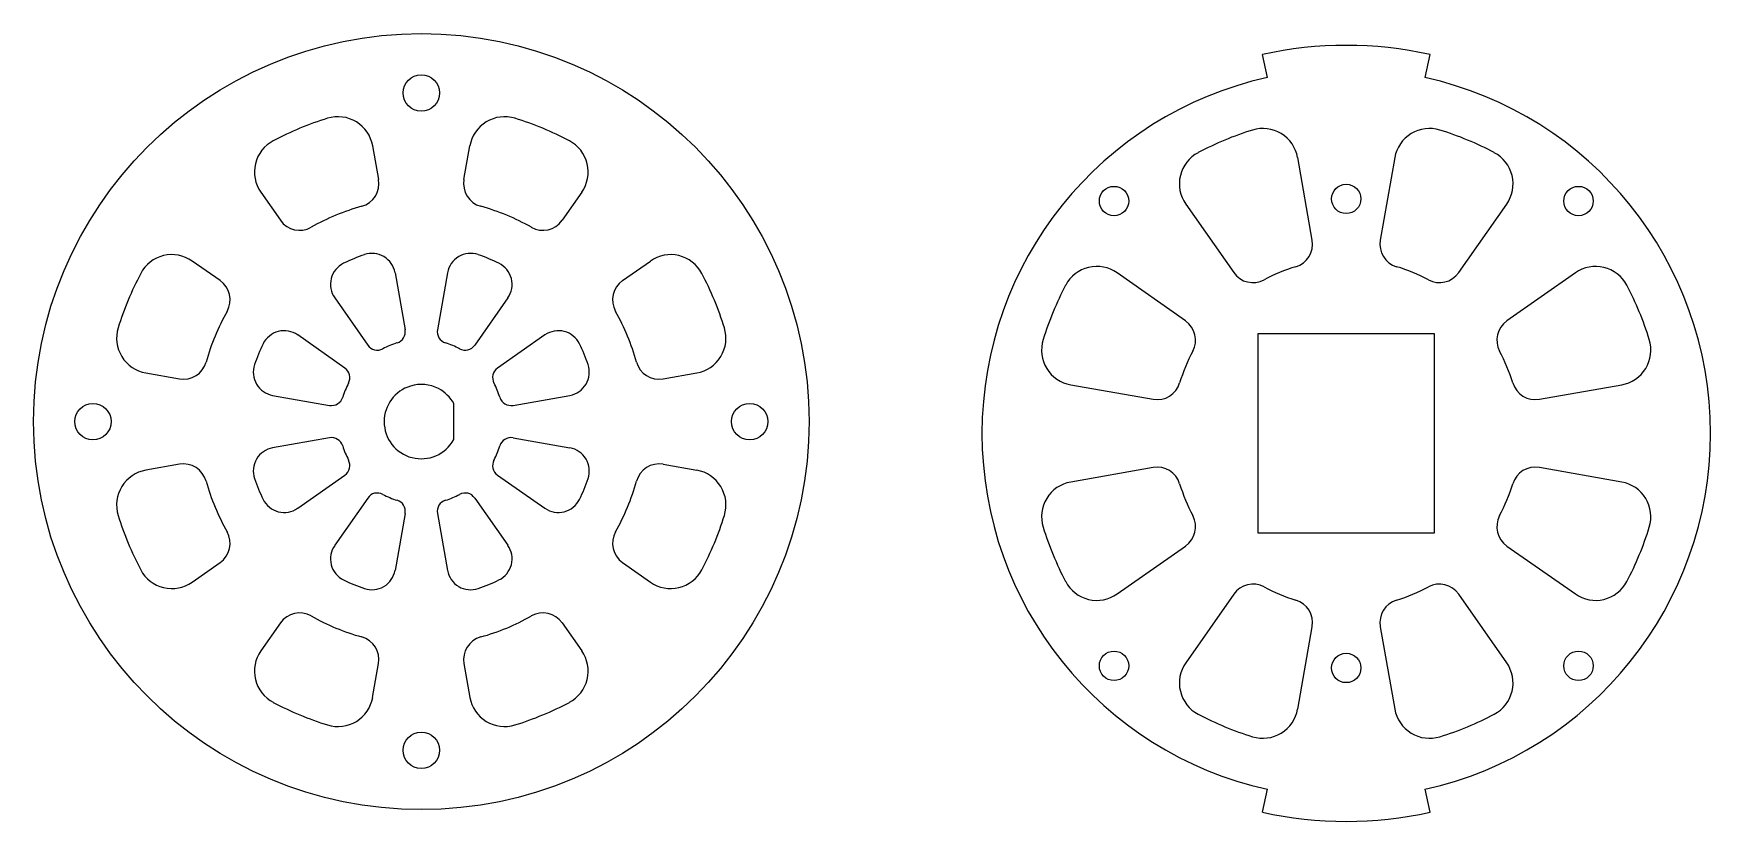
# Model space of a CAD drawing. Header units: millimetres. Extents: x 37 to 179, y 116 to 184.
import ezdxf

# ---------------------------------------------------------------- set-up
doc = ezdxf.new("R2010")
doc.units = ezdxf.units.MM
doc.layers.add('obrys', color=2, linetype='Continuous')

msp = doc.modelspace()

# ---------------------------------------------------------------- linework, layer by layer
at = {"layer": 'obrys'}
for p, q in [((141.66, 179.76), (141.23, 181.72)), ((155.49, 181.72), (155.06, 179.76)), ((65.5, 173.95), (66.01, 171.09)), ((73.27, 171.09), (73.77, 173.95)), ((145.46, 165.94), (144.23, 172.95)), ((152.5, 172.95), (151.26, 165.94)), ((55.98, 170.01), (57.65, 167.63)), ((83.3, 170.01), (81.63, 167.63)), ((134.7, 169), (138.79, 163.17)), ((157.94, 163.17), (162.02, 169)), ((52.51, 162.49), (50.13, 164.16)), ((86.76, 162.49), (89.14, 164.16)), ((67.41, 163.15), (68.26, 158.32)), ((71.87, 163.15), (71.02, 158.32)), ((134.69, 159.07), (128.86, 163.15)), ((167.87, 163.15), (162.04, 159.07)), ((62.27, 161.03), (65.09, 157)), ((77.01, 161.03), (74.19, 157)), ((63.14, 155.06), (59.12, 157.87)), ((80.16, 157.87), (76.14, 155.06)), ((46.19, 154.64), (49.05, 154.13)), ((90.23, 154.13), (93.09, 154.64)), ((56.99, 152.73), (61.82, 151.88)), ((77.46, 151.88), (82.29, 152.73)), ((124.91, 153.63), (131.92, 152.4)), ((164.8, 152.4), (171.81, 153.63)), ((72.41, 151.73), (72.41, 152.03)), ((72.41, 149.67), (72.41, 151.73)), ((61.82, 149.12), (56.99, 148.27)), ((72.41, 148.97), (72.41, 149.67)), ((77.46, 149.12), (82.29, 148.27)), ((49.05, 146.87), (46.19, 146.37)), ((59.12, 143.14), (63.14, 145.95)), ((76.14, 145.95), (80.16, 143.14)), ((90.23, 146.87), (93.09, 146.37)), ((131.92, 146.6), (124.91, 145.36)), ((171.81, 145.36), (164.8, 146.6)), ((65.09, 144), (62.27, 139.98)), ((74.19, 144), (77.01, 139.98)), ((68.26, 142.69), (67.41, 137.85)), ((71.02, 142.69), (71.87, 137.85)), ((128.86, 135.84), (134.69, 139.92)), ((162.04, 139.92), (167.87, 135.84)), ((50.13, 136.85), (52.51, 138.51)), ((86.76, 138.51), (89.14, 136.85)), ((138.79, 135.82), (134.7, 129.99)), ((162.02, 129.99), (157.94, 135.82)), ((57.65, 133.38), (55.98, 131)), ((81.63, 133.38), (83.3, 131)), ((144.23, 126.05), (145.46, 133.06)), ((151.26, 133.06), (152.5, 126.05)), ((65.5, 127.05), (66.01, 129.92)), ((73.27, 129.92), (73.77, 127.05)), ((141.23, 117.28), (141.66, 119.23)), ((155.06, 119.23), (155.49, 117.28))]:
    msp.add_line(p, q, dxfattribs=at)
msp.add_lwpolyline([(140.86, 158), (155.86, 158), (155.86, 141), (140.86, 141), (140.86, 158)], dxfattribs=at)
for centre, radius in [((69.64, 150.5), 33), ((69.64, 178.45), 1.55), ((128.6, 169.26), 1.25), ((148.36, 169.44), 1.25), ((168.13, 169.26), 1.25), ((41.69, 150.5), 1.55), ((97.59, 150.5), 1.55), ((128.6, 129.73), 1.25), ((148.36, 129.55), 1.25), ((168.13, 129.73), 1.25), ((69.64, 122.55), 1.55)]:
    msp.add_circle(centre, radius, dxfattribs=at)
for centre, radius, start, end in [((148.36, 149.5), 33, 77.5164, 102.4836), ((148.36, 149.5), 31, 102.4836, 257.5164), ((148.36, 149.5), 31, 282.4836, 77.5164), ((69.64, 150.5), 27, 107.1808, 117.8192), ((62.55, 173.43), 3, 10, 107.1808), ((76.73, 173.43), 3, 72.8192, 170), ((69.64, 150.5), 27, 62.1808, 72.8192), ((58.44, 171.73), 3, 117.8192, 215), ((80.84, 171.73), 3, 325, 62.1808), ((148.36, 149.5), 27, 107.1808, 117.8192), ((141.27, 172.43), 3, 10, 107.1808), ((155.45, 172.43), 3, 72.8192, 170), ((148.36, 149.5), 27, 62.1808, 72.8192), ((137.16, 170.72), 3, 117.8192, 215), ((159.56, 170.72), 3, 325, 62.1808), ((64.04, 170.74), 2, 285.465, 10), ((75.24, 170.74), 2, 170, 254.535), ((69.64, 150.5), 19, 105.465, 119.535), ((69.64, 150.5), 19, 60.465, 74.535), ((59.29, 168.77), 2, 215, 299.535), ((79.99, 168.77), 2, 240.465, 325), ((143.49, 165.59), 2, 286.8323, 10), ((153.23, 165.59), 2, 170, 253.1677), ((48.41, 161.7), 3, 55, 152.1808), ((69.64, 150.5), 15, 108.8499, 116.1501), ((65.44, 162.81), 2, 10, 108.8499), ((73.84, 162.81), 2, 71.1501, 170), ((69.64, 150.5), 15, 63.8499, 71.1501), ((90.86, 161.7), 3, 27.8192, 125), ((69.64, 150.5), 27, 152.1808, 162.8192), ((63.91, 162.17), 2, 116.1501, 215), ((75.37, 162.17), 2, 325, 63.8499), ((69.64, 150.5), 27, 17.1808, 27.8192), ((127.14, 160.7), 3, 55, 152.1808), ((140.43, 164.32), 2, 215, 298.1677), ((148.36, 149.5), 14.81, 106.8323, 118.1677), ((148.36, 149.5), 14.81, 61.8323, 73.1677), ((156.3, 164.32), 2, 241.8323, 325), ((169.59, 160.7), 3, 27.8192, 125), ((51.37, 160.86), 2, 330.465, 55), ((87.91, 160.86), 2, 125, 209.535), ((148.36, 149.5), 27, 152.1808, 162.8192), ((148.36, 149.5), 27, 17.1808, 27.8192), ((69.64, 150.5), 19, 150.465, 164.535), ((69.64, 150.5), 19, 15.465, 29.535), ((46.71, 157.59), 3, 162.8192, 260), ((92.57, 157.59), 3, 280, 17.1808), ((133.54, 157.43), 2, 331.8323, 55), ((163.18, 157.43), 2, 125, 208.1677), ((69.64, 150.5), 15, 153.8499, 161.1501), ((57.97, 156.23), 2, 55, 153.8499), ((65.9, 157.58), 1, 215, 297.8192), ((69.64, 150.5), 7, 107.1808, 117.8192), ((67.28, 158.15), 1, 287.1808, 10), ((72, 158.15), 1, 170, 252.8192), ((69.64, 150.5), 7, 62.1808, 72.8192), ((73.37, 157.58), 1, 242.1808, 325), ((81.31, 156.23), 2, 26.1501, 125), ((69.64, 150.5), 15, 18.8499, 26.1501), ((125.43, 156.59), 3, 162.8192, 260), ((171.29, 156.59), 3, 280, 17.1808), ((49.4, 156.1), 2, 260, 344.535), ((89.88, 156.1), 2, 195.465, 280), ((148.36, 149.5), 14.81, 151.8323, 163.1677), ((148.36, 149.5), 14.81, 16.8323, 28.1677), ((57.34, 154.7), 2, 161.1501, 260), ((62.56, 154.24), 1, 332.1808, 55), ((76.71, 154.24), 1, 125, 207.8192), ((81.94, 154.7), 2, 280, 18.8499), ((69.64, 150.5), 7, 152.1808, 162.8192), ((69.64, 150.5), 3.16, 106.8202, 180), ((69.64, 150.5), 3.16, 62.5722, 106.8202), ((69.64, 150.5), 3.16, 28.9385, 62.5722), ((69.64, 150.5), 7, 17.1808, 27.8192), ((132.27, 154.37), 2, 260, 343.1677), ((164.45, 154.37), 2, 196.8323, 280), ((62, 152.87), 1, 260, 342.8192), ((77.28, 152.87), 1, 197.1808, 280), ((69.64, 150.5), 3.16, 180, 331.0615), ((62, 148.14), 1, 17.1808, 100), ((69.64, 150.5), 7, 197.1808, 207.8192), ((69.64, 150.5), 7, 332.1808, 342.8192), ((77.28, 148.14), 1, 80, 162.8192), ((57.34, 146.3), 2, 100, 198.8499), ((62.56, 146.77), 1, 305, 27.8192), ((76.71, 146.77), 1, 152.1808, 235), ((81.94, 146.3), 2, 341.1501, 80), ((46.71, 143.41), 3, 100, 197.1808), ((49.4, 144.9), 2, 15.465, 100), ((69.64, 150.5), 15, 198.8499, 206.1501), ((69.64, 150.5), 15, 333.8499, 341.1501), ((89.88, 144.9), 2, 80, 164.535), ((92.57, 143.41), 3, 342.8192, 80), ((132.27, 144.63), 2, 16.8323, 100), ((164.45, 144.63), 2, 80, 163.1677), ((69.64, 150.5), 19, 195.465, 209.535), ((65.9, 143.43), 1, 62.1808, 145), ((69.64, 150.5), 7, 242.1808, 252.8192), ((69.64, 150.5), 7, 287.1808, 297.8192), ((73.37, 143.43), 1, 35, 117.8192), ((69.64, 150.5), 19, 330.465, 344.535), ((125.43, 142.41), 3, 100, 197.1808), ((148.36, 149.5), 14.81, 196.8323, 208.1677), ((148.36, 149.5), 14.81, 331.8323, 343.1677), ((171.29, 142.41), 3, 342.8192, 80), ((57.97, 144.77), 2, 206.1501, 305), ((67.28, 142.86), 1, 350, 72.8192), ((72, 142.86), 1, 107.1808, 190), ((81.31, 144.77), 2, 235, 333.8499), ((69.64, 150.5), 27, 197.1808, 207.8192), ((69.64, 150.5), 27, 332.1808, 342.8192), ((148.36, 149.5), 27, 197.1808, 207.8192), ((133.54, 141.56), 2, 305, 28.1677), ((163.18, 141.56), 2, 151.8323, 235), ((148.36, 149.5), 27, 332.1808, 342.8192), ((51.37, 140.15), 2, 305, 29.535), ((63.91, 138.83), 2, 145, 243.8499), ((75.37, 138.83), 2, 296.1501, 35), ((87.91, 140.15), 2, 150.465, 235), ((48.41, 139.3), 3, 207.8192, 305), ((69.64, 150.5), 15, 243.8499, 251.1501), ((65.44, 138.2), 2, 251.1501, 350), ((73.84, 138.2), 2, 190, 288.8499), ((69.64, 150.5), 15, 288.8499, 296.1501), ((90.86, 139.3), 3, 235, 332.1808), ((127.14, 138.3), 3, 207.8192, 305), ((140.43, 134.68), 2, 61.8323, 145), ((148.36, 149.5), 14.81, 241.8323, 253.1677), ((148.36, 149.5), 14.81, 286.8323, 298.1677), ((156.3, 134.68), 2, 35, 118.1677), ((169.59, 138.3), 3, 235, 332.1808), ((59.29, 132.23), 2, 60.465, 145), ((79.99, 132.23), 2, 35, 119.535), ((143.49, 133.41), 2, 350, 73.1677), ((153.23, 133.41), 2, 106.8323, 190), ((69.64, 150.5), 19, 240.465, 254.535), ((69.64, 150.5), 19, 285.465, 299.535), ((64.04, 130.26), 2, 350, 74.535), ((75.24, 130.26), 2, 105.465, 190), ((58.44, 129.28), 3, 145, 242.1808), ((80.84, 129.28), 3, 297.8192, 35), ((137.16, 128.27), 3, 145, 242.1808), ((159.56, 128.27), 3, 297.8192, 35), ((62.55, 127.57), 3, 252.8192, 350), ((76.73, 127.57), 3, 190, 287.1808), ((69.64, 150.5), 27, 242.1808, 252.8192), ((69.64, 150.5), 27, 287.1808, 297.8192), ((148.36, 149.5), 27, 242.1808, 252.8192), ((141.27, 126.57), 3, 252.8192, 350), ((155.45, 126.57), 3, 190, 287.1808), ((148.36, 149.5), 27, 287.1808, 297.8192), ((148.36, 149.5), 33, 257.5164, 282.4836)]:
    msp.add_arc(centre, radius, start, end, dxfattribs=at)

doc.saveas('drawing.dxf')
